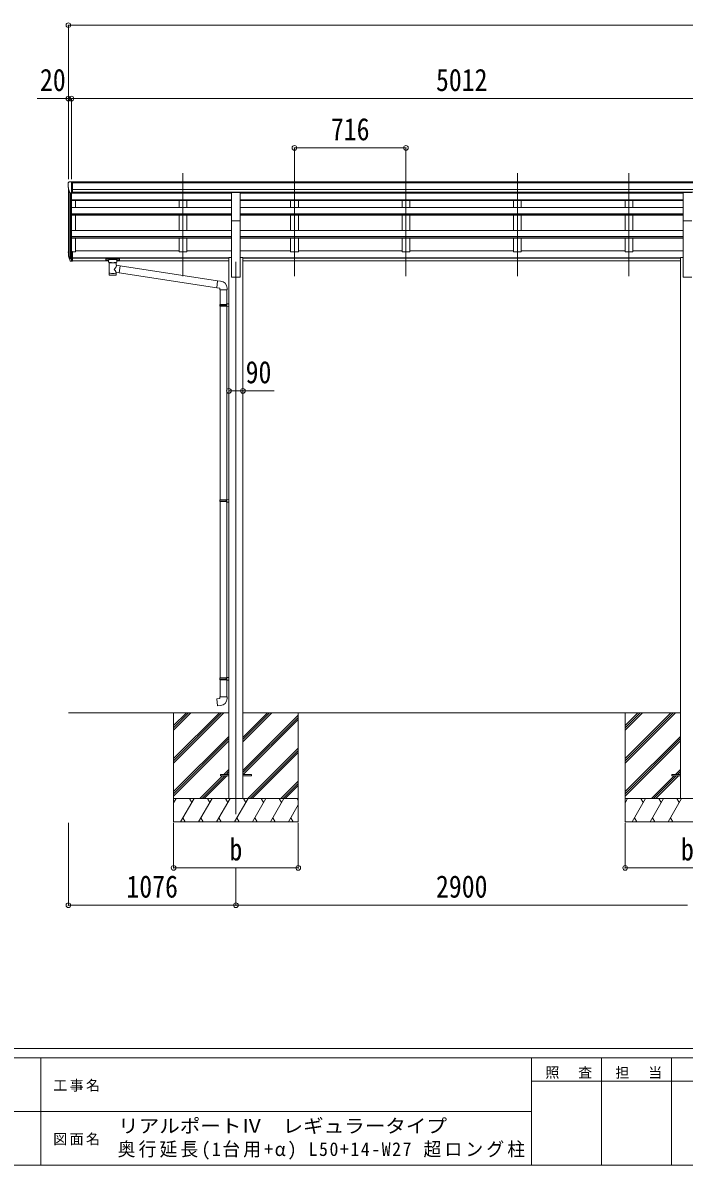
# Model space of a CAD drawing. Units: millimetres at full size, sheet at 1:30. Extents: x -8385 to 8479, y -5853 to 5787.
# Drawn here: x -518 to 3729, y -5853 to 1490 of the extents above; entities that cross this region are included whole.
import ezdxf
from ezdxf.enums import TextEntityAlignment as Align

# ---------------------------------------------------------------- set-up
doc = ezdxf.new("R2010")
doc.units = ezdxf.units.MM
doc.header["$LTSCALE"] = 30
doc.header["$PDMODE"] = 32
doc.header["$PDSIZE"] = 30
for name, color, linetype, lineweight in [('0-0_0', 7, 'Continuous', 9), ('0-1_本体', 4, 'Continuous', 9), ('0-2_部品', 7, 'Continuous', 9), ('0-8_PARTS2', 2, 'Continuous', 9), ('0-A_寸法', 6, 'Continuous', 9), ('F-0_240', 7, 'Continuous', 9)]:
    doc.layers.add(name, color=color, linetype=linetype, lineweight=lineweight)
doc.styles.add('ＭＳ ゴシック', font='')
doc.styles.get('ＭＳ ゴシック').set_extended_font_data('MS Gothic')

msp = doc.modelspace()

# ---------------------------------------------------------------- linework, layer by layer
at = {"layer": '0-0_0'}
for p, q in [((-225.87, -2945.47), (804.93, -2945.47)), ((450.13, -2945.47), (450.13, -3645.47)), ((450.13, -3239.65), (744.31, -2945.47)), ((450.13, -3253.79), (758.45, -2945.47)), ((450.13, -3267.93), (772.6, -2945.47)), ((450.13, -3055.8), (560.46, -2945.47)), ((450.13, -3041.66), (546.32, -2945.47)), ((450.13, -3027.52), (532.18, -2945.47)), ((895.33, -2945.47), (3704.93, -2945.47)), ((895.33, -3131.1), (1080.96, -2945.47)), ((895.33, -3116.96), (1066.82, -2945.47)), ((895.33, -3102.82), (1052.68, -2945.47)), ((895.33, -3314.95), (1250.13, -2960.15)), ((895.33, -3329.09), (1250.13, -2974.29)), ((897.59, -3340.97), (1250.13, -2988.44)), ((1250.13, -2945.47), (1250.13, -3645.47)), ((3350.13, -2945.47), (3350.13, -3645.47)), ((3350.13, -3239.65), (3644.31, -2945.47)), ((3350.13, -3253.79), (3658.45, -2945.47)), ((3350.13, -3267.93), (3672.6, -2945.47)), ((3350.13, -3055.8), (3460.46, -2945.47)), ((3350.13, -3041.66), (3446.32, -2945.47)), ((3350.13, -3027.52), (3432.18, -2945.47)), ((450.13, -3451.78), (804.93, -3096.98)), ((450.13, -3465.92), (804.93, -3111.13)), ((450.13, -3480.07), (804.93, -3125.27)), ((3350.13, -3451.78), (3704.93, -3096.98)), ((3350.13, -3465.92), (3704.93, -3111.13)), ((3350.13, -3480.07), (3704.93, -3125.27)), ((926.94, -3495.47), (1250.13, -3172.28)), ((941.08, -3495.47), (1250.13, -3186.43)), ((955.23, -3495.47), (1250.13, -3200.57)), ((618.57, -3495.47), (764.07, -3349.97)), ((632.72, -3495.47), (778.22, -3349.97)), ((646.86, -3495.47), (792.36, -3349.97)), ((773.07, -3340.97), (804.93, -3309.11)), ((787.22, -3340.97), (804.93, -3323.26)), ((801.36, -3340.97), (804.93, -3337.4)), ((3518.57, -3495.47), (3664.07, -3349.97)), ((3532.72, -3495.47), (3678.22, -3349.97)), ((3546.86, -3495.47), (3692.36, -3349.97)), ((3673.07, -3340.97), (3704.93, -3309.11)), ((3687.22, -3340.97), (3704.93, -3323.26)), ((3701.36, -3340.97), (3704.93, -3337.4)), ((1139.07, -3495.47), (1250.13, -3384.41)), ((1153.22, -3495.47), (1250.13, -3398.56)), ((1167.36, -3495.47), (1250.13, -3412.7)), ((1250.13, -3495.47), (450.13, -3495.47)), ((450.13, -3522.98), (466.01, -3495.47)), ((494.88, -3645.47), (581.48, -3495.47)), ((566.48, -3521.45), (551.48, -3495.47)), ((610.35, -3645.47), (696.95, -3495.47)), ((681.95, -3521.45), (666.95, -3495.47)), ((725.82, -3645.47), (812.42, -3495.47)), ((797.42, -3521.45), (782.42, -3495.47)), ((841.29, -3645.47), (927.89, -3495.47)), ((912.89, -3521.45), (897.89, -3495.47)), ((956.76, -3645.47), (1043.36, -3495.47)), ((1028.36, -3521.45), (1013.36, -3495.47)), ((1072.23, -3645.47), (1158.83, -3495.47)), ((1128.83, -3495.47), (1143.83, -3521.45)), ((1244.3, -3495.47), (1250.13, -3505.57)), ((4150.13, -3495.47), (3350.13, -3495.47)), ((3350.13, -3522.98), (3366.01, -3495.47)), ((3394.88, -3645.47), (3481.48, -3495.47)), ((3466.48, -3521.45), (3451.48, -3495.47)), ((3510.35, -3645.47), (3596.95, -3495.47)), ((3581.95, -3521.45), (3566.95, -3495.47)), ((3625.82, -3645.47), (3712.42, -3495.47)), ((3697.42, -3521.45), (3682.42, -3495.47)), ((1187.7, -3645.47), (1250.13, -3537.33)), ((450.13, -3645.47), (1250.13, -3645.47)), ((509.88, -3619.49), (524.87, -3645.47)), ((625.35, -3619.49), (640.35, -3645.47)), ((740.82, -3619.49), (755.82, -3645.47)), ((856.29, -3619.49), (871.29, -3645.47)), ((971.76, -3619.49), (986.76, -3645.47)), ((1087.23, -3619.49), (1102.23, -3645.47)), ((1202.7, -3619.49), (1217.7, -3645.47)), ((3350.13, -3645.47), (4150.13, -3645.47)), ((3409.88, -3619.49), (3424.87, -3645.47)), ((3525.35, -3619.49), (3540.35, -3645.47)), ((3640.82, -3619.49), (3655.82, -3645.47))]:
    msp.add_line(p, q, dxfattribs=at)
at = {"layer": '0-1_本体'}
for p, q in [((-199.37, 467.51), (4789.63, 467.51)), ((-199.37, 462.16), (4789.63, 462.16)), ((-225.87, 15.39), (-225.87, 430.75)), ((-221.59, 411.96), (-221.59, -6.61)), ((-211.87, 396.6), (-211.87, -24.61)), ((-205.87, 396.13), (-205.87, 19.82)), ((822.63, 395.44), (-205.87, 395.44)), ((-199.37, 418.63), (4799.63, 418.63)), ((-199.37, 400.96), (4799.63, 400.96)), ((822.63, 398.58), (-199.37, 398.58)), ((-180.87, 398.58), (-180.87, 395.44)), ((485.13, 395.44), (485.13, 398.58)), ((535.13, 395.44), (535.13, 398.58)), ((877.63, 398.58), (3722.63, 398.58)), ((877.63, 395.44), (3722.63, 395.44)), ((1201.13, 395.44), (1201.13, 398.58)), ((1251.13, 395.44), (1251.13, 398.58)), ((1917.13, 395.44), (1917.13, 398.58)), ((1967.13, 395.44), (1967.13, 398.58)), ((2633.13, 395.44), (2633.13, 398.58)), ((2683.13, 395.44), (2683.13, 398.58)), ((3349.13, 395.44), (3349.13, 398.58)), ((3399.13, 395.44), (3399.13, 398.58)), ((822.63, 351.96), (-205.87, 351.96)), ((822.63, 347.88), (-205.87, 347.88)), ((822.63, 302.73), (-205.87, 302.73)), ((-180.87, 347.85), (-180.87, 302.86)), ((485.13, 302.73), (485.13, 347.88)), ((535.13, 302.73), (535.13, 347.88)), ((877.63, 351.96), (3722.63, 351.96)), ((877.63, 347.88), (3722.63, 347.88)), ((877.63, 302.73), (3722.63, 302.73)), ((1201.13, 302.73), (1201.13, 347.88)), ((1251.13, 302.73), (1251.13, 347.88)), ((1917.13, 302.73), (1917.13, 347.88)), ((1967.13, 302.73), (1967.13, 347.88)), ((2633.13, 302.73), (2633.13, 347.88)), ((2683.13, 302.73), (2683.13, 347.88)), ((3349.13, 302.73), (3349.13, 347.88)), ((3399.13, 302.73), (3399.13, 347.88)), ((822.63, 261.99), (-205.87, 261.99)), ((822.63, 260.5), (-205.87, 260.5)), ((822.63, 253.71), (-205.87, 253.71)), ((-180.87, 253.68), (-180.87, 155.42)), ((485.13, 155.42), (485.13, 253.71)), ((535.13, 155.42), (535.13, 253.71)), ((822.63, -145.47), (822.63, 267.17)), ((877.63, -145.47), (877.63, 267.17)), ((877.63, 261.99), (3722.63, 261.99)), ((877.63, 260.5), (3722.63, 260.5)), ((877.63, 253.71), (3722.63, 253.71)), ((1201.13, 155.42), (1201.13, 253.71)), ((1251.13, 155.42), (1251.13, 253.71)), ((1917.13, 155.42), (1917.13, 253.71)), ((1967.13, 155.42), (1967.13, 253.71)), ((2633.13, 155.42), (2633.13, 253.71)), ((2683.13, 155.42), (2683.13, 253.71)), ((3349.13, 155.42), (3349.13, 253.71)), ((3399.13, 155.42), (3399.13, 253.71)), ((3722.63, -145.47), (3722.63, 267.17)), ((822.73, 155.42), (-205.87, 155.42)), ((877.53, 155.42), (3722.63, 155.42)), ((822.8, 116.21), (-205.87, 116.21)), ((822.71, 114.73), (-205.87, 114.73)), ((822.73, 105.07), (-205.87, 105.07)), ((-180.87, 105.16), (-180.87, 19)), ((485.13, 105.07), (485.13, 19)), ((535.13, 105.07), (535.13, 19)), ((877.47, 116.21), (3722.63, 116.21)), ((877.53, 105.07), (3722.63, 105.07)), ((877.55, 114.73), (3722.63, 114.73)), ((1201.13, 105.07), (1201.13, 19)), ((1251.13, 105.07), (1251.13, 19)), ((1917.13, 105.07), (1917.13, 19)), ((1967.13, 105.07), (1967.13, 19)), ((2633.13, 105.07), (2633.13, 19)), ((2683.13, 105.07), (2683.13, 19)), ((3349.13, 105.07), (3349.13, 19)), ((3399.13, 105.07), (3399.13, 19)), ((-199.37, 19), (-180.87, 19)), ((-180.87, 23.8), (485.13, 23.8)), ((485.13, 19), (535.13, 19)), ((822.86, 23.8), (535.13, 23.8)), ((822.86, 23.8), (535.13, 23.8)), ((877.4, 23.8), (1201.13, 23.8)), ((1201.13, 19), (1251.13, 19)), ((1917.13, 23.8), (1251.13, 23.8)), ((1917.13, 19), (1967.13, 19)), ((2633.13, 23.8), (1967.13, 23.8)), ((2633.13, 19), (2683.13, 19)), ((3349.13, 23.8), (2683.13, 23.8)), ((3349.13, 19), (3399.13, 19)), ((3722.63, 23.8), (3399.13, 23.8)), ((-199.37, -20.33), (804.93, -20.33)), ((-199.37, -21.69), (804.93, -21.69)), ((-199.37, -39.07), (32.13, -39.07)), ((86.13, -39.07), (804.93, -39.07)), ((804.93, -19.09), (822.63, -19.09)), ((804.93, -19.09), (804.93, -3495.47)), ((877.63, -19.09), (895.33, -19.09)), ((895.33, -19.09), (895.33, -3495.47)), ((895.33, -20.51), (3704.8, -20.51)), ((895.33, -21.89), (3704.93, -21.89)), ((895.33, -39.07), (3704.93, -39.07)), ((3704.93, -19.09), (3722.63, -19.09)), ((3704.93, -19.09), (3704.93, -3495.47)), ((822.37, -145.47), (877.37, -145.47)), ((3722.63, -145.47), (3777.63, -145.47))]:
    msp.add_line(p, q, dxfattribs=at)
at = {"layer": '0-2_部品'}
for p, q in [((-227.87, 459.74), (-227.87, 459.11)), ((-220.96, 468.54), (-225.03, 462.73)), ((-217.87, 469.11), (-220.2, 468.97)), ((-217.87, 469.11), (-199.37, 469.11)), ((-205.87, 396.13), (-205.87, 469.11)), ((-199.37, 469.11), (-189.37, 469.02)), ((-199.37, 397.13), (-199.37, 469.11)), ((-189.37, 467.51), (-189.37, 469.02)), ((-213.49, 397.94), (-222.77, 414)), ((-205.87, 396.13), (-211.08, 396.44)), ((-199.37, 397.13), (-205.87, 397.13)), ((822.63, 399.24), (877.63, 399.24)), ((822.63, 218.31), (822.63, 399.24)), ((877.63, 218.31), (877.63, 399.24)), ((3722.63, 399.24), (3777.63, 399.24)), ((3722.63, 218.31), (3722.63, 399.24)), ((822.63, 218.31), (877.63, 218.31)), ((3722.63, 218.31), (3777.63, 218.31)), ((-205.87, 19.82), (-205.87, -42.06)), ((-199.37, 19.82), (-205.87, 19.82)), ((-199.37, 19.82), (-199.37, -41.24)), ((-223.48, -6.22), (-213.31, -25.39)), ((-212.3, -24.14), (-222.06, -5.72)), ((-220.89, -23.07), (-213.31, -40.56)), ((-205.87, -24.89), (-211, -24.89)), ((-205.87, -26.89), (-210.71, -26.89)), ((-205.87, -42.06), (-210.71, -42.06)), ((-199.37, -18.49), (-205.87, -18.49)), ((-199.37, -23.89), (-205.87, -23.89)), ((-199.37, -41.24), (-205.87, -41.24)), ((15.63, -26.95), (15.63, -37.71)), ((15.63, -27.14), (15.63, -28.68)), ((17.63, -26.29), (100.63, -26.29)), ((17.63, -28.47), (100.63, -28.47)), ((17.63, -38.38), (32.13, -38.38)), ((32.13, -45.18), (32.13, -34.91)), ((36.23, -49.68), (36.21, -129.98)), ((82.03, -67.26), (82.03, -49.67)), ((107.25, -71.16), (82.03, -67.25)), ((86.13, -45.18), (86.13, -34.91)), ((86.13, -38.38), (100.63, -38.38)), ((107.25, -71.16), (100.23, -116.42)), ((102.63, -26.95), (102.63, -37.71)), ((107.25, -71.16), (731.22, -167.96)), ((82.05, -129.98), (82.03, -113.35)), ((82.03, -113.6), (100.23, -116.42)), ((727.21, -213.79), (100.23, -116.42)), ((752.05, -169.78), (731.22, -167.96)), ((793.13, -225.53), (793.13, -214.61)), ((747.13, -225.53), (793.13, -225.53)), ((749.13, -225.53), (749.13, -319.53)), ((791.13, -225.53), (791.13, -316.97)), ((747.13, -321.53), (748.13, -319.53)), ((747.13, -321.53), (791.13, -321.53)), ((747.13, -321.53), (747.13, -329.53)), ((747.13, -329.53), (791.13, -329.53)), ((747.13, -329.53), (748.13, -331.53)), ((748.13, -319.53), (791.13, -319.53)), ((748.13, -331.53), (791.13, -331.53)), ((749.13, -331.53), (749.13, -1575.72)), ((786.65, -321.53), (786.22, -319.53)), ((789.13, -317.03), (805.13, -316.56)), ((789.13, -319.03), (789.13, -317.03)), ((789.13, -319.03), (791.13, -319.03)), ((789.13, -334.03), (789.13, -332.03)), ((789.13, -334.03), (805.13, -334.5)), ((791.13, -334.09), (791.13, -1573.16)), ((805.13, -316.56), (805.13, -334.5)), ((747.13, -1577.72), (748.13, -1575.72)), ((747.13, -1577.72), (791.13, -1577.72)), ((747.13, -1577.72), (747.13, -1585.72)), ((747.13, -1585.72), (791.13, -1585.72)), ((747.13, -1585.72), (748.13, -1587.72)), ((748.13, -1575.72), (791.13, -1575.72)), ((748.13, -1587.72), (791.13, -1587.72)), ((749.13, -1587.72), (749.13, -2720.88)), ((786.65, -1577.72), (786.22, -1575.72)), ((789.13, -1573.22), (805.13, -1572.75)), ((789.13, -1575.22), (789.13, -1573.22)), ((789.13, -1575.22), (791.13, -1575.22)), ((789.13, -1590.22), (789.13, -1588.22)), ((789.13, -1590.22), (805.13, -1590.69)), ((791.13, -1590.28), (791.13, -2718.32)), ((805.13, -1572.75), (805.13, -1590.69)), ((747.13, -2722.88), (748.13, -2720.88)), ((747.13, -2722.88), (791.13, -2722.88)), ((747.13, -2722.88), (747.13, -2730.88)), ((747.13, -2730.88), (791.13, -2730.88)), ((747.13, -2730.88), (748.13, -2732.88)), ((748.13, -2720.88), (791.13, -2720.88)), ((748.13, -2732.88), (791.13, -2732.88)), ((749.13, -2732.88), (749.13, -2842.88)), ((786.65, -2722.88), (786.22, -2720.88)), ((789.13, -2718.38), (805.13, -2717.91)), ((789.13, -2720.38), (789.13, -2718.38)), ((789.13, -2720.38), (791.13, -2720.38)), ((789.13, -2735.38), (789.13, -2733.38)), ((789.13, -2735.38), (805.13, -2735.85)), ((791.13, -2735.44), (791.13, -2842.88)), ((805.13, -2717.91), (805.13, -2735.85)), ((747.13, -2842.88), (793.13, -2842.88)), ((747.13, -2852.88), (747.13, -2842.88)), ((793.13, -2842.88), (793.13, -2853.79))]:
    msp.add_line(p, q, dxfattribs=at)
at = {"layer": '0-2_部品', "color": 4}
for p, q in [((750.33, -3340.97), (750.33, -3349.97)), ((805.13, -3340.97), (750.33, -3340.97)), ((805.13, -3349.97), (750.33, -3349.97)), ((949.93, -3340.97), (895.13, -3340.97)), ((3650.33, -3340.97), (3650.33, -3349.97)), ((3705.13, -3340.97), (3650.33, -3340.97)), ((3705.13, -3349.97), (3650.33, -3349.97))]:
    msp.add_line(p, q, dxfattribs=at)
at = {"layer": '0-2_部品'}
for points in [[(15.63, -26.95), (15.67, -26.76), (15.75, -26.62), (15.85, -26.53), (15.95, -26.47), (16.07, -26.42), (16.37, -26.36), (16.86, -26.31), (17.4, -26.29), (17.63, -26.29)], [(15.63, -37.71), (15.67, -37.91), (15.75, -38.04), (15.85, -38.14), (15.95, -38.2), (16.07, -38.24), (16.37, -38.31), (16.86, -38.35), (17.4, -38.37), (17.63, -38.38)], [(32.17, -45.13), (32.15, -45.48), (32.39, -46.44), (32.91, -47.32), (33.72, -48.16), (34.83, -48.96), (36.23, -49.68)], [(82.03, -49.67), (82.26, -49.58), (83.62, -48.84), (84.73, -48), (85.49, -47.13), (85.95, -46.23), (86.12, -45.34)], [(100.63, -26.29), (100.98, -26.29), (101.51, -26.32), (101.96, -26.37), (102.27, -26.45), (102.44, -26.54), (102.56, -26.68), (102.62, -26.86), (102.63, -26.95)], [(100.63, -38.38), (100.98, -38.37), (101.51, -38.35), (101.96, -38.3), (102.27, -38.22), (102.44, -38.12), (102.56, -37.98), (102.62, -37.8), (102.63, -37.71)], [(731.22, -167.96), (727.21, -213.79), (747.13, -215.53), (747.13, -225.53)], [(786.65, -321.53), (786.65, -329.53), (786.22, -331.53)], [(789.13, -332.03), (791.13, -332.03), (791.13, -319.03)], [(786.65, -1577.72), (786.65, -1585.72), (786.22, -1587.72)], [(789.13, -1588.22), (791.13, -1588.22), (791.13, -1575.22)], [(786.65, -2722.88), (786.65, -2730.88), (786.22, -2732.88)], [(789.13, -2733.38), (791.13, -2733.38), (791.13, -2720.38)], [(752.05, -2898.62), (731.22, -2900.45), (727.21, -2854.62), (747.13, -2852.88)]]:
    msp.add_lwpolyline(points, dxfattribs=at)
at = {"layer": '0-2_部品', "color": 4}
msp.add_lwpolyline([(949.93, -3340.97), (949.93, -3349.97), (895.13, -3349.97)], dxfattribs=at)
at = {"layer": '0-2_部品'}
for centre, radius, start, end in [((-224.87, 459.74), 3, 93, 180), ((-25.87, 459.11), 202, 180, 192.90261), ((-220.14, 467.97), 1, 93.5, 145), ((-210.89, 399.44), 3, 210, 266.5), ((-137.21, 15.95), 89.07, 174.49576, 194.41188), ((-137.92, 20.23), 88.05, 177.22392, 197.21071), ((-92.65, 13.01), 133.22, 183.27987, 195.71302), ((-210.71, -23.89), 3, 210, 270), ((-210.71, -39.06), 3, 210, 270), ((-211, -23.39), 1.5, 210, 270), ((748.13, -214.61), 45, 0, 85), ((748.13, -2853.79), 45, 275, 0)]:
    msp.add_arc(centre, radius, start, end, dxfattribs=at)
for centre, major_axis, ratio, start_param, end_param in [((17.63, -28.68), (2, 0), 0.109601, 1.5707963, 3.1415927), ((59.13, -34.91), (27, 0), 0.122176, 6.2831853, 9.424778), ((59.14, -50.14), (-22.91, 0.42), 0.072511, 0.0008029, 1.5715993), ((59.14, -51.76), (-22.91, 0.42), 0.072511, 0.0008029, 1.5715993), ((59.12, -50.14), (22.92, 0.42), 0.07247, 4.71158, 6.2823764), ((59.12, -51.76), (22.92, 0.42), 0.07247, 4.71158, 6.2823764), ((59.13, -93.8), (-22.81, -26.62), 0.234429, 1.6855472, 3.1268519), ((70.13, -45.18), (16, 0), 0.361356, 6.2636979, 6.2831853), ((100.63, -28.68), (2, 0), 0.109601, 0, 1.5707963), ((59.13, -129.98), (22.92, 0), 0.101955, 3.1415499, 6.2833984), ((59.13, -117.53), (22.91, 0), 0.122865, 3.1415927, 6.2831853), ((61.69, -91.15), (20.32, -22.25), 0.045535, 0.0389954, 1.3075346)]:
    msp.add_ellipse(centre, major_axis=major_axis, ratio=ratio, start_param=start_param, end_param=end_param, dxfattribs=at)
at = {"layer": '0-8_PARTS2'}
for p, q in [((510.13, -139.27), (510.13, 523.26)), ((1226.13, -139.27), (1226.13, 523.26)), ((1942.13, -139.27), (1942.13, 523.26)), ((2658.13, -139.27), (2658.13, 523.26)), ((3374.13, -139.27), (3374.13, 523.26)), ((850.13, -45.47), (850.13, -3595.47))]:
    msp.add_line(p, q, dxfattribs=at)
at = {"layer": '0-A_寸法'}
for p, q in [((-225.87, 1475.02), (-225.87, 484.73)), ((-225.87, 1475.02), (6258.13, 1475.02)), ((-225.87, 1002.89), (-425.87, 1002.89)), ((-225.87, 1002.89), (-225.87, 484.73)), ((-205.87, 1002.89), (-225.87, 1002.89)), ((-205.87, 1002.89), (4806.13, 1002.89)), ((-205.87, 1002.89), (-205.87, 484.73)), ((-205.87, 1002.89), (-205.87, 484.73)), ((1226.13, 686.27), (1942.13, 686.27)), ((1226.13, 686.27), (1226.13, 484.73)), ((1942.13, 686.27), (1942.13, 484.73)), ((805.13, -875.65), (895.13, -875.65)), ((895.13, -875.65), (1095.13, -875.65)), ((-225.87, -4181.84), (-225.87, -3652.89)), ((450.13, -3941.86), (450.13, -3652.89)), ((1250.13, -3941.86), (1250.13, -3652.89)), ((3350.13, -3941.86), (3350.13, -3652.89)), ((450.13, -3941.86), (1250.13, -3941.86)), ((850.13, -4181.84), (850.13, -3941.86)), ((3350.13, -3941.86), (4150.13, -3941.86)), ((-225.87, -4181.84), (850.13, -4181.84)), ((850.13, -4181.84), (3750.13, -4181.84))]:
    msp.add_line(p, q, dxfattribs=at)
for p in [(-225.87, 1475.02), (-225.87, 1002.89), (-205.87, 1002.89), (1226.13, 686.27), (1942.13, 686.27), (805.13, -875.65), (895.13, -875.65), (450.13, -3941.86), (1250.13, -3941.86), (3350.13, -3941.86), (-225.87, -4181.84), (850.13, -4181.84)]:
    msp.add_point(p, dxfattribs=at)
at = {"layer": 'F-0_240', "color": 5}
for p, q in [((-8385.45, -5102.66), (8054.55, -5102.66)), ((-8385.45, -5162.66), (5387.79, -5162.66)), ((-402.21, -5162.66), (-402.21, -5852.66)), ((2747.79, -5162.66), (2747.79, -5852.66)), ((3197.79, -5162.66), (3197.79, -5852.66)), ((3647.79, -5162.66), (3647.79, -5852.66)), ((2747.79, -5312.66), (4547.79, -5312.66)), ((-3402.21, -5507.66), (2747.79, -5507.66)), ((-8385.45, -5852.66), (8054.55, -5852.66))]:
    msp.add_line(p, q, dxfattribs=at)

# ---------------------------------------------------------------- texts
at = {"layer": '0-A_寸法', "color": 7, "style": 'ＭＳ ゴシック', "width": 0.85}
for s, p in [('20', (-408.37, 1008.89)), ('5012', (2135.13, 1008.89)), ('716', (1460.38, 692.27)), ('90', (912.63, -869.65)), ('b', (808.88, -3936.86)), ('b', (3708.88, -3936.86)), ('1076', (147.13, -4175.84)), ('2900', (2135.13, -4175.84))]:
    msp.add_text(s, height=143, dxfattribs=at).set_placement(p, align=Align.BOTTOM_LEFT)
at = {"layer": 'F-0_240', "style": 'ＭＳ ゴシック', "width": 1.1}
msp.add_text('リアルポートⅣ\u3000レギュラータイプ', height=87.98, dxfattribs=at).set_placement((93.72, -5671.05), align=Align.BOTTOM_LEFT)
at = {"layer": 'F-0_240', "attachment_point": 7, "style": 'ＭＳ ゴシック'}
for s, insert, char_height in [('\\T1.17;照\u3000査', (2837.79, -5297.66), 65.98), ('\\T1.17;担\u3000当', (3287.79, -5297.66), 65.98), ('\\T1.17;工事名', (-323.11, -5380.16), 65.98), ('\\T1.17;図面名', (-323.11, -5725.16), 65.98), ('\\T1.18;\\W0.95;奥行延長(1台用+α)\\~L50+14-W27\\~超ロング柱', (90.66, -5817.05), 87.98)]:
    msp.add_mtext(s, dxfattribs=dict(at, insert=insert, char_height=char_height))

doc.saveas('drawing.dxf')
